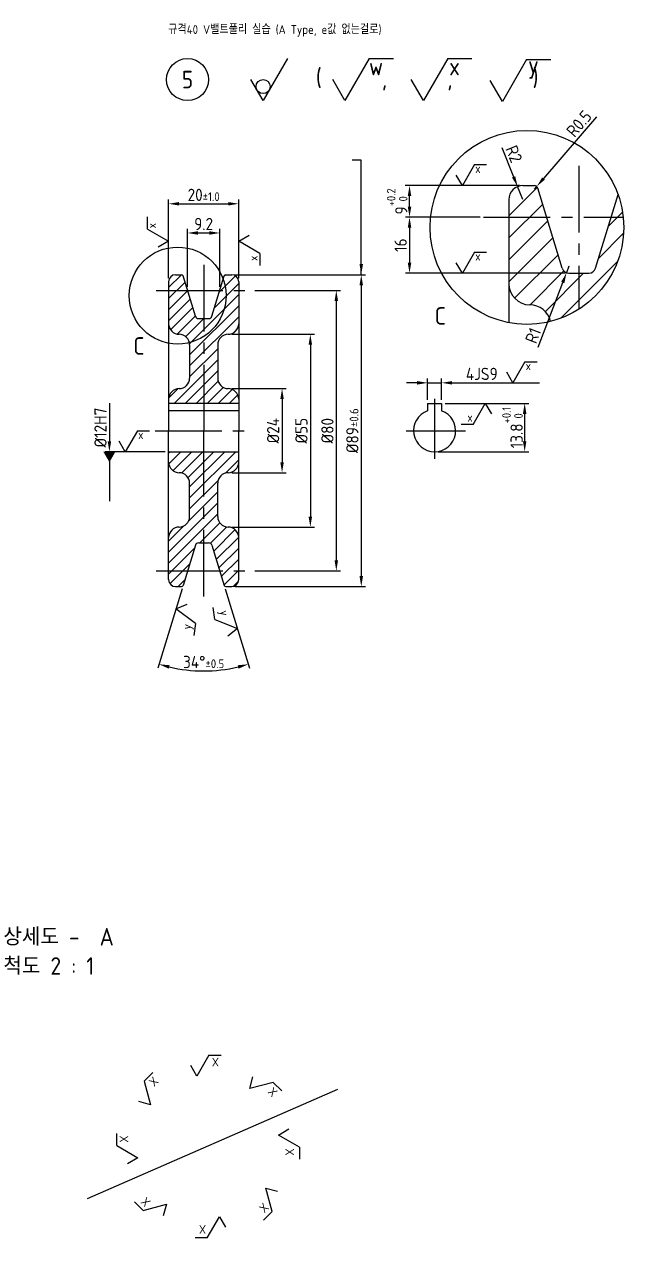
# Model space of a CAD drawing. Header units: millimetres. Extents: x 0 to 10991, y 0 to 768.
# Drawn here: x 3160.6 to 3331.8, y 72.3 to 418.5 of the extents above; entities that cross this region are included whole.
import ezdxf

# ---------------------------------------------------------------- set-up
doc = ezdxf.new("R2010")
doc.units = ezdxf.units.MM
doc.linetypes.add('CENTER2', pattern=[28.575, 19.05, -3.175, 3.175, -3.175])
for name, color, linetype in [('가는실선', 7, 'Continuous'), ('문자', 2, 'Continuous'), ('외형선', 3, 'Continuous'), ('중심선', 7, 'CENTER2')]:
    doc.layers.add(name, color=color, linetype=linetype)
doc.styles.get("Standard").update_dxf_attribs({"font": 'isocp.shx', "bigfont": 'whgtxt.shx'})
doc.dimstyles.new('ISO-25', dxfattribs={"dimtxt": 3.5, "dimasz": 3, "dimexe": 1.2, "dimexo": 1, "dimgap": 0.8, "dimtad": 1, "dimdec": 3, "dimdsep": 46, "dimtxsty": 'Standard', "dimcen": 0, "dimclrd": 7, "dimclre": 7, "dimclrt": 2, "dimadec": 0, "dimazin": 2, "dimtfac": 1, "dimtdec": 3, "dimtmove": 0, "dimatfit": 3, "dimfxl": 0, "dimlwd": -1, "dimlwe": -1, "dimarcsym": 0})

# ---------------------------------------------------------------- blocks, each defined once
blk = doc.blocks.new('*D154')
at = {"layer": 'Defpoints', "color": 0}
for p in [(3218.82, 314.58), (3218.82, 290.58), (3234.21, 290.58)]:
    blk.add_point(p, dxfattribs=at)
at = {"layer": '외형선', "color": 7}
for p, q in [((3219.82, 314.58), (3235.41, 314.58)), ((3234.21, 311.58), (3234.21, 293.58)), ((3219.82, 290.58), (3235.41, 290.58))]:
    blk.add_line(p, q, dxfattribs=at)
for points in [[(3233.71, 311.58), (3234.71, 311.58), (3234.21, 314.58)], [(3233.71, 293.58), (3234.71, 293.58), (3234.21, 290.58)]]:
    blk.add_solid(points, dxfattribs=at)
at = {"layer": '외형선', "color": 2, "insert": (3231.66, 302.58), "char_height": 3.5, "attachment_point": 5, "rotation": 90}
blk.add_mtext('%%C24', dxfattribs=at)
blk = doc.blocks.new('*D155')
at = {"layer": 'Defpoints', "color": 0}
for p in [(3218.82, 330.08), (3218.82, 275.08), (3242.29, 275.08)]:
    blk.add_point(p, dxfattribs=at)
at = {"layer": '외형선', "color": 7}
for p, q in [((3219.82, 330.08), (3243.49, 330.08)), ((3242.29, 327.08), (3242.29, 278.08)), ((3219.82, 275.08), (3243.49, 275.08))]:
    blk.add_line(p, q, dxfattribs=at)
for points in [[(3241.79, 327.08), (3242.79, 327.08), (3242.29, 330.08)], [(3241.79, 278.08), (3242.79, 278.08), (3242.29, 275.08)]]:
    blk.add_solid(points, dxfattribs=at)
at = {"layer": '외형선', "color": 2, "insert": (3239.74, 302.58), "char_height": 3.5, "attachment_point": 5, "rotation": 90}
blk.add_mtext('%%C55', dxfattribs=at)
blk = doc.blocks.new('*D156')
at = {"layer": 'Defpoints', "color": 0}
for p in [(3225.43, 342.58), (3225.43, 262.58), (3249.71, 262.58)]:
    blk.add_point(p, dxfattribs=at)
at = {"layer": '외형선', "color": 7}
for p, q in [((3226.43, 342.58), (3250.91, 342.58)), ((3249.71, 339.58), (3249.71, 265.58)), ((3226.43, 262.58), (3250.91, 262.58))]:
    blk.add_line(p, q, dxfattribs=at)
for points in [[(3249.21, 339.58), (3250.21, 339.58), (3249.71, 342.58)], [(3249.21, 265.58), (3250.21, 265.58), (3249.71, 262.58)]]:
    blk.add_solid(points, dxfattribs=at)
at = {"layer": '외형선', "color": 2, "insert": (3247.16, 302.58), "char_height": 3.5, "attachment_point": 5, "rotation": 90}
blk.add_mtext('%%C80', dxfattribs=at)
blk = doc.blocks.new('*D157')
at = {"layer": 'Defpoints', "color": 0}
for p in [(3219.82, 347.08), (3219.82, 258.08), (3256.83, 258.08)]:
    blk.add_point(p, dxfattribs=at)
at = {"layer": '외형선', "color": 7}
for p, q in [((3220.82, 347.08), (3258.03, 347.08)), ((3256.83, 344.08), (3256.83, 261.08)), ((3220.82, 258.08), (3258.03, 258.08))]:
    blk.add_line(p, q, dxfattribs=at)
for points in [[(3256.33, 344.08), (3257.33, 344.08), (3256.83, 347.08)], [(3256.33, 261.08), (3257.33, 261.08), (3256.83, 258.08)]]:
    blk.add_solid(points, dxfattribs=at)
at = {"layer": '외형선', "color": 2, "insert": (3254.28, 302.58), "char_height": 3.5, "attachment_point": 5, "rotation": 90}
blk.add_mtext('%%C89{\\H0.71429x;%%P0.6}', dxfattribs=at)
blk = doc.blocks.new('*D158')
at = {"layer": 'Defpoints', "color": 0}
for p in [(3279.79, 316.23), (3275.79, 310.38), (3279.79, 310.38)]:
    blk.add_point(p, dxfattribs=at)
at = {"layer": '외형선', "color": 7}
for p, q in [((3272.79, 316.23), (3269.79, 316.23)), ((3275.79, 311.38), (3275.79, 317.43)), ((3275.79, 316.23), (3279.79, 316.23)), ((3279.79, 311.38), (3279.79, 317.43)), ((3282.79, 316.23), (3296.74, 316.23))]:
    blk.add_line(p, q, dxfattribs=at)
for points in [[(3272.79, 316.73), (3272.79, 315.73), (3275.79, 316.23)], [(3282.79, 316.73), (3282.79, 315.73), (3279.79, 316.23)]]:
    blk.add_solid(points, dxfattribs=at)
at = {"layer": '외형선', "color": 2, "insert": (3291.26, 318.78), "char_height": 3.5, "attachment_point": 5}
blk.add_mtext('4JS9', dxfattribs=at)
blk = doc.blocks.new('*D159')
at = {"layer": 'Defpoints', "color": 0}
for p in [(3279.79, 310.38), (3277.79, 296.58), (3303.5, 296.58)]:
    blk.add_point(p, dxfattribs=at)
at = {"layer": '외형선', "color": 7}
for p, q in [((3280.79, 310.38), (3304.7, 310.38)), ((3303.5, 307.38), (3303.5, 299.58)), ((3278.79, 296.58), (3304.7, 296.58))]:
    blk.add_line(p, q, dxfattribs=at)
for points in [[(3303, 307.38), (3304, 307.38), (3303.5, 310.38)], [(3303, 299.58), (3304, 299.58), (3303.5, 296.58)]]:
    blk.add_solid(points, dxfattribs=at)
at = {"layer": '외형선', "color": 2, "insert": (3300.02, 303.48), "char_height": 3.5, "attachment_point": 5, "rotation": 90}
blk.add_mtext('13.8{\\H0.7x;\\S+0.1^  0;}', dxfattribs=at)
blk = doc.blocks.new('*D160')
at = {"layer": 'Defpoints', "color": 0}
for p in [(3209.45, 269.87), (3214.19, 269.87), (3205.96, 258.43), (3217.69, 258.43), (3207.52, 234.25)]:
    blk.add_point(p, dxfattribs=at)
at = {"layer": '외형선', "color": 7}
for p, q in [((3205.66, 257.48), (3198.73, 234.8)), ((3217.98, 257.48), (3224.92, 234.8))]:
    blk.add_line(p, q, dxfattribs=at)
blk.add_arc((3211.82, 277.63), 43.59, 256.9444, 283.0556, dxfattribs=at)
for points in [[(3201.85, 234.68), (3202.11, 235.65), (3199.08, 235.94)], [(3221.54, 235.65), (3221.8, 234.68), (3224.57, 235.94)]]:
    blk.add_solid(points, dxfattribs=at)
at = {"layer": '외형선', "color": 2, "insert": (3211.82, 236.59), "char_height": 3.5, "attachment_point": 5}
blk.add_mtext('34°{\\H0.71429x;%%P0.5}', dxfattribs=at)
blk = doc.blocks.new('*D161')
at = {"layer": 'Defpoints', "color": 0}
for p in [(3216.42, 358.99), (3207.22, 342.58), (3216.42, 342.58)]:
    blk.add_point(p, dxfattribs=at)
at = {"layer": '외형선', "color": 7}
for p, q in [((3207.22, 343.58), (3207.22, 360.19)), ((3216.42, 343.58), (3216.42, 360.19)), ((3210.22, 358.99), (3213.42, 358.99))]:
    blk.add_line(p, q, dxfattribs=at)
for points in [[(3210.22, 359.49), (3210.22, 358.49), (3207.22, 358.99)], [(3213.42, 359.49), (3213.42, 358.49), (3216.42, 358.99)]]:
    blk.add_solid(points, dxfattribs=at)
at = {"layer": '외형선', "color": 2, "insert": (3211.82, 361.54), "char_height": 3.5, "attachment_point": 5}
blk.add_mtext('9.2', dxfattribs=at)
blk = doc.blocks.new('*D162')
at = {"layer": 'Defpoints', "color": 0}
for p in [(3221.82, 367.31), (3201.82, 345.08), (3221.82, 345.08)]:
    blk.add_point(p, dxfattribs=at)
at = {"layer": '외형선', "color": 7}
for p, q in [((3201.82, 346.08), (3201.82, 368.51)), ((3204.82, 367.31), (3218.82, 367.31)), ((3221.82, 346.08), (3221.82, 368.51))]:
    blk.add_line(p, q, dxfattribs=at)
for points in [[(3204.82, 367.81), (3204.82, 366.81), (3201.82, 367.31)], [(3218.82, 367.81), (3218.82, 366.81), (3221.82, 367.31)]]:
    blk.add_solid(points, dxfattribs=at)
at = {"layer": '외형선', "color": 2, "insert": (3211.82, 369.86), "char_height": 3.5, "attachment_point": 5}
blk.add_mtext('20{\\H0.71429x;%%P1.0}', dxfattribs=at)
blk = doc.blocks.new('*D163')
at = {"layer": 'Defpoints', "color": 0}
for p in [(3301.48, 372.21), (3302.99, 368.5)]:
    blk.add_point(p, dxfattribs=at)
at = {"layer": '외형선', "color": 7}
for p, q in [((3296.94, 383.33), (3300.34, 374.98)), ((3302.99, 368.5), (3301.48, 372.21))]:
    blk.add_line(p, q, dxfattribs=at)
blk.add_solid([(3300.81, 375.17), (3299.88, 374.8), (3301.48, 372.21)], dxfattribs=at)
at = {"layer": '외형선', "color": 2, "insert": (3300.44, 381.51), "char_height": 3.5, "attachment_point": 5, "rotation": 292.2008}
blk.add_mtext('R2', dxfattribs=at)
blk = doc.blocks.new('*D164')
at = {"layer": 'Defpoints', "color": 0}
for p in [(3306.3, 371.5), (3306.95, 372.26)]:
    blk.add_point(p, dxfattribs=at)
at = {"layer": '외형선', "color": 7}
for p, q in [((3324.05, 392.1), (3308.91, 374.53)), ((3306.3, 371.5), (3306.95, 372.26))]:
    blk.add_line(p, q, dxfattribs=at)
blk.add_solid([(3308.53, 374.86), (3309.29, 374.21), (3306.95, 372.26)], dxfattribs=at)
at = {"layer": '외형선', "color": 2, "insert": (3319.03, 390.19), "char_height": 3.5, "attachment_point": 5, "rotation": 49.2445}
blk.add_mtext('R0.5', dxfattribs=at)
blk = doc.blocks.new('*D165')
at = {"layer": 'Defpoints', "color": 0}
for p in [(3315.45, 347.63), (3316.16, 349.5)]:
    blk.add_point(p, dxfattribs=at)
at = {"layer": '외형선', "color": 7}
for p, q in [((3316.16, 349.5), (3315.45, 347.63)), ((3307.38, 326.43), (3314.38, 344.83))]:
    blk.add_line(p, q, dxfattribs=at)
blk.add_solid([(3313.91, 345.01), (3314.85, 344.65), (3315.45, 347.63)], dxfattribs=at)
at = {"layer": '외형선', "color": 2, "insert": (3305.9, 329.72), "char_height": 3.5, "attachment_point": 5, "rotation": 69.1663}
blk.add_mtext('R1', dxfattribs=at)
blk = doc.blocks.new('*D166')
at = {"layer": 'Defpoints', "color": 0}
for p in [(3291.78, 363.5), (3270.62, 347.5), (3316.16, 347.5)]:
    blk.add_point(p, dxfattribs=at)
at = {"layer": '외형선', "color": 7}
for p, q in [((3290.78, 363.5), (3269.42, 363.5)), ((3270.62, 360.5), (3270.62, 350.5)), ((3315.16, 347.5), (3269.42, 347.5))]:
    blk.add_line(p, q, dxfattribs=at)
for points in [[(3270.12, 360.5), (3271.12, 360.5), (3270.62, 363.5)], [(3270.12, 350.5), (3271.12, 350.5), (3270.62, 347.5)]]:
    blk.add_solid(points, dxfattribs=at)
at = {"layer": '외형선', "color": 2, "insert": (3268.07, 355.5), "char_height": 3.5, "attachment_point": 5, "rotation": 90}
blk.add_mtext('16', dxfattribs=at)

msp = doc.modelspace()

# ---------------------------------------------------------------- hatches: boundary and pattern name
at = {"layer": '가는실선'}
h = msp.add_hatch(dxfattribs=at)
h.set_pattern_fill('ANSI31', color=256, scale=1.4)
h.set_pattern_definition([(45, (-3149.378, -370.3704), (-3.1430896, 3.1430896), [])])
h.paths.add_polyline_path([(3309.788, 363.5035), (3298.988, 363.5035), (3298.988, 344.5035, 0.41421356), (3304.988, 338.5035, -0.35437456), (3310.858, 333.7456, 0.08049116), (3318.988, 337.2408), (3318.988, 347.5035), (3316.1596, 347.5035, -0.32975055), (3314.247, 348.9187)])
h.paths.add_polyline_path([(3307.2528, 371.7959, 0.32975055), (3306.2965, 372.5035), (3302.988, 372.5035, 0.41421356), (3298.988, 368.5035), (3298.988, 363.5035), (3309.788, 363.5035)])
h.paths.add_polyline_path([(3331.8014, 360.5808, 0.02646813), (3331.6466, 363.5035), (3328.188, 363.5035), (3323.729, 348.9187, -0.32975055), (3321.8164, 347.5035), (3318.988, 347.5035), (3318.988, 337.2408, 0.25644295)])
h.paths.add_polyline_path([(3330.1624, 369.9614), (3328.188, 363.5035), (3331.6466, 363.5035, 0.06009821)])
h = msp.add_hatch(dxfattribs=at)
h.set_pattern_fill('ANSI31', color=256, scale=0.7)
h.set_pattern_definition([(45, (54.7984, 0), (-1.5715448, 1.5715448), [])])
h.paths.add_polyline_path([(3215.8234, 327.0794, -0.41421356), (3218.8234, 330.0794, 0.41421356), (3221.8234, 333.0794), (3221.8234, 342.5794), (3216.4234, 342.5794), (3214.1939, 335.287, -0.32975055), (3213.2376, 334.5794), (3211.8234, 334.5794), (3211.8234, 310.3794), (3221.8234, 310.3794), (3221.8234, 311.5794, 0.41421356), (3218.8234, 314.5794, -0.41421356), (3215.8234, 317.5794)])
h.paths.add_polyline_path([(3221.8234, 345.0794, 0.41421356), (3219.8234, 347.0794), (3218.1692, 347.0794, 0.32975055), (3217.691, 346.7256), (3216.4234, 342.5794), (3221.8234, 342.5794)])
h.paths.add_polyline_path([(3205.9558, 346.7256, 0.32975055), (3205.4776, 347.0794), (3203.8234, 347.0794, 0.41421356), (3201.8234, 345.0794), (3201.8234, 342.5794), (3207.2234, 342.5794)])
h.paths.add_polyline_path([(3207.2234, 342.5794), (3201.8234, 342.5794), (3201.8234, 333.0794, 0.41421356), (3204.8234, 330.0794, -0.41421356), (3207.8234, 327.0794), (3207.8234, 317.5794, -0.41421356), (3204.8234, 314.5794, 0.41421356), (3201.8234, 311.5794), (3201.8234, 310.3794), (3211.8234, 310.3794), (3211.8234, 334.5794), (3210.4092, 334.5794, -0.32975055), (3209.4529, 335.287)])
h.paths.add_polyline_path([(3211.8234, 296.5794), (3201.8234, 296.5794), (3201.8234, 293.5794, 0.41421356), (3204.8234, 290.5794, -0.41421356), (3207.8234, 287.5794), (3207.8234, 278.0794, -0.41421356), (3204.8234, 275.0794, 0.41421356), (3201.8234, 272.0794), (3201.8234, 262.5794), (3207.2234, 262.5794), (3209.4529, 269.8718, -0.32975055), (3210.4092, 270.5794), (3211.8234, 270.5794)])
h.paths.add_polyline_path([(3221.8234, 293.5794), (3221.8234, 296.5794), (3211.8234, 296.5794), (3211.8234, 270.5794), (3213.2376, 270.5794, -0.32975055), (3214.1939, 269.8718), (3216.4234, 262.5794), (3221.8234, 262.5794), (3221.8234, 272.0794, 0.41421356), (3218.8234, 275.0794, -0.41421356), (3215.8234, 278.0794), (3215.8234, 287.5794, -0.41421356), (3218.8234, 290.5794, 0.41421356)])
h.paths.add_polyline_path([(3207.2234, 262.5794), (3201.8234, 262.5794), (3201.8234, 260.0794, 0.41421356), (3203.8234, 258.0794), (3205.4776, 258.0794, 0.32975055), (3205.9558, 258.4332)])
h.paths.add_polyline_path([(3221.8234, 262.5794), (3216.4234, 262.5794), (3217.691, 258.4332, 0.32975055), (3218.1692, 258.0794), (3219.8234, 258.0794, 0.41421356), (3221.8234, 260.0794)])

# ---------------------------------------------------------------- linework, layer by layer
for p, q in [((3289.1673, 378.5035), (3285.7032, 372.5035)), ((3289.1673, 378.5035), (3292.6314, 378.5035)), ((3285.7032, 372.5035), (3283.9712, 375.5035)), ((3195.8234, 360.0905), (3195.8234, 363.5546)), ((3195.8234, 360.0905), (3201.8234, 356.6264)), ((3201.8234, 356.6264), (3198.8234, 354.8943)), ((3221.8234, 356.6264), (3224.8234, 358.3584)), ((3227.8234, 353.1623), (3221.8234, 356.6264)), ((3227.8234, 353.1623), (3227.8234, 349.6982)), ((3289.1673, 353.5035), (3285.7032, 347.5035)), ((3289.1673, 353.5035), (3292.6314, 353.5035)), ((3285.7032, 347.5035), (3283.9712, 350.5035)), ((3303.568, 322.2289), (3300.1038, 316.2289)), ((3303.568, 322.2289), (3307.0321, 322.2289)), ((3300.1038, 316.2289), (3298.3718, 319.2289)), ((3296.7377, 316.2289), (3307.7622, 316.2289)), ((3288.8029, 304.3794), (3292.267, 310.3794)), ((3292.267, 310.3794), (3293.9991, 307.3794)), ((3192.8824, 302.5794), (3189.4183, 296.5794)), ((3192.8824, 302.5794), (3196.3465, 302.5794)), ((3288.8029, 304.3794), (3285.3388, 304.3794)), ((3189.4183, 296.5794), (3187.6863, 299.5794)), ((3203.9067, 251.7311), (3207.0922, 253.0921)), ((3209.4497, 247.5746), (3203.9067, 251.7311)), ((3215.0248, 248.7272), (3214.5401, 252.1573)), ((3209.4497, 247.5746), (3209.0356, 244.1354)), ((3215.0248, 248.7272), (3221.4505, 246.1367)), ((3221.4505, 246.1367), (3218.7223, 244.0019)), ((3209.8521, 118.452), (3208.1201, 121.452)), ((3213.3162, 124.452), (3209.8521, 118.452)), ((3213.3162, 124.452), (3216.7804, 124.452)), ((3194.8206, 116.979), (3197.2701, 119.4285)), ((3224.9867, 114.8647), (3225.8833, 118.2107)), ((3194.8206, 116.979), (3196.6138, 110.2868)), ((3231.6789, 116.6578), (3224.9867, 114.8647)), ((3231.6789, 116.6578), (3234.1284, 114.2083)), ((3196.6138, 110.2868), (3193.2677, 111.1834)), ((3187.0264, 98.6164), (3187.0264, 102.0805)), ((3233.1519, 101.6263), (3236.1519, 103.3583)), ((3239.1519, 98.1622), (3233.1519, 101.6263)), ((3187.0264, 98.6164), (3193.0264, 95.1523)), ((3239.1519, 98.1622), (3239.1519, 94.6981)), ((3193.0264, 95.1523), (3190.0264, 93.4202)), ((3231.3577, 79.7995), (3229.5645, 86.4917)), ((3229.5645, 86.4917), (3232.9106, 85.5951)), ((3194.4994, 80.1207), (3192.0499, 82.5702)), ((3194.4994, 80.1207), (3201.1916, 81.9139)), ((3201.1916, 81.9139), (3200.295, 78.5678)), ((3231.3577, 79.7995), (3228.9082, 77.3501)), ((3212.862, 72.3265), (3216.3261, 78.3265)), ((3216.3261, 78.3265), (3218.0582, 75.3265)), ((3212.862, 72.3265), (3209.3979, 72.3265))]:
    msp.add_line(p, q, dxfattribs=at)
for centre, radius in [((3304.1375, 360.5808), 27.6639), ((3204.3981, 341.118), 13.832)]:
    msp.add_circle(centre, radius, dxfattribs=at)
at = {"layer": '문자'}
msp.add_circle((3207.2087, 402.7457), 6, dxfattribs=at)
at = {"layer": '외형선'}
for p, q in [((3235.7243, 408.7457), (3228.7961, 396.7457)), ((3259.1052, 408.7457), (3252.177, 396.7457)), ((3259.1052, 408.7457), (3266.0334, 408.7457)), ((3281.5227, 408.7457), (3274.5945, 396.7457)), ((3281.5227, 408.7457), (3288.4509, 408.7457)), ((3304.0619, 408.5004), (3297.1337, 396.5004)), ((3304.0619, 408.5004), (3310.9901, 408.5004)), ((3228.7961, 396.7457), (3225.332, 402.7457)), ((3252.177, 396.7457), (3248.7129, 402.7457)), ((3274.5945, 396.7457), (3271.1304, 402.7457)), ((3297.1337, 396.5004), (3293.6696, 402.5004)), ((3302.988, 372.5035), (3306.2965, 372.5035)), ((3314.247, 348.9187), (3307.2528, 371.7959)), ((3298.988, 368.5035), (3298.988, 333.4004)), ((3323.729, 348.9187), (3330.1624, 369.9614)), ((3203.8234, 347.0794), (3205.4776, 347.0794)), ((3209.4529, 335.287), (3205.9558, 346.7256)), ((3214.1939, 335.287), (3217.691, 346.7256)), ((3218.1692, 347.0794), (3219.8234, 347.0794)), ((3316.1596, 347.5035), (3321.8164, 347.5035)), ((3201.8234, 345.0794), (3201.8234, 302.5794)), ((3221.8234, 345.0794), (3221.8234, 302.5794)), ((3210.4092, 334.5794), (3213.2376, 334.5794)), ((3207.8234, 327.0794), (3207.8234, 317.5794)), ((3215.8234, 327.0794), (3215.8234, 317.5794)), ((3221.8234, 310.3794), (3201.8234, 310.3794)), ((3221.8234, 308.2363), (3201.8234, 308.2363)), ((3275.7871, 310.3794), (3279.7871, 310.3794)), ((3275.7871, 310.3794), (3275.7871, 308.2363)), ((3279.7871, 310.3794), (3279.7871, 308.2363)), ((3201.8234, 260.0794), (3201.8234, 302.5794)), ((3221.8234, 260.0794), (3221.8234, 302.5794)), ((3201.8234, 296.5794), (3221.8234, 296.5794)), ((3207.8234, 278.0794), (3207.8234, 287.5794)), ((3215.8234, 278.0794), (3215.8234, 287.5794)), ((3210.4092, 270.5794), (3213.2376, 270.5794)), ((3209.4529, 269.8718), (3205.9558, 258.4332)), ((3214.1939, 269.8718), (3217.691, 258.4332)), ((3203.8234, 258.0794), (3205.4776, 258.0794)), ((3218.1692, 258.0794), (3219.8234, 258.0794)), ((3178.6881, 83.5317), (3250.1718, 114.6724))]:
    msp.add_line(p, q, dxfattribs=at)
at = {"layer": '외형선', "color": 7}
for p, q in [((3301.988, 372.5035), (3269.4184, 372.5035)), ((3270.6184, 366.5035), (3270.6184, 369.5035)), ((3184.9026, 310.4386), (3184.9026, 299.5794)), ((3200.8234, 296.5794), (3183.7026, 296.5794))]:
    msp.add_line(p, q, dxfattribs=at)
at = {"layer": '외형선'}
msp.add_circle((3228.7961, 400.7457), 2, dxfattribs=at)
for centre, radius, start, end in [((3302.988, 368.5035), 4, 90, 180), ((3306.2965, 371.5035), 1, 17, 90), ((3203.8234, 345.0794), 2, 90, 180), ((3205.4776, 346.5794), 0.5, 17, 90), ((3218.1692, 346.5794), 0.5, 90, 163), ((3219.8234, 345.0794), 2, 0, 90), ((3316.1596, 349.5035), 2, 197, 270), ((3321.8164, 349.5035), 2, 270, 343), ((3304.988, 344.5035), 6, 180, 270), ((3304.988, 332.5035), 6, 11.947873, 90), ((3204.8234, 333.0794), 3, 180, 270), ((3210.4092, 335.5794), 1, 197, 270), ((3213.2376, 335.5794), 1, 270, 343), ((3218.8234, 333.0794), 3, 270, 0), ((3204.8234, 327.0794), 3, 360, 90), ((3218.8234, 327.0794), 3, 90, 180), ((3204.8234, 317.5794), 3, 270, 360), ((3218.8234, 317.5794), 3, 180, 270), ((3204.8234, 311.5794), 3, 90, 180), ((3218.8234, 311.5794), 3, 0, 90), ((3277.7871, 302.5794), 6, 109.471221, 70.528779), ((3204.8234, 293.5794), 3, 180, 270), ((3218.8234, 293.5794), 3, 270, 0), ((3204.8234, 287.5794), 3, 0, 90), ((3218.8234, 287.5794), 3, 90, 180), ((3204.8234, 278.0794), 3, 270, 0), ((3218.8234, 278.0794), 3, 180, 270), ((3204.8234, 272.0794), 3, 90, 180), ((3218.8234, 272.0794), 3, 0, 90), ((3210.4092, 269.5794), 1, 90, 163), ((3213.2376, 269.5794), 1, 17, 90), ((3203.8234, 260.0794), 2, 180, 270), ((3219.8234, 260.0794), 2, 270, 0), ((3205.4776, 258.5794), 0.5, 270, 343), ((3218.1692, 258.5794), 0.5, 197, 270)]:
    msp.add_arc(centre, radius, start, end, dxfattribs=at)
at = {"layer": '외형선', "color": 7}
for points in [[(3270.1184, 369.5035), (3271.1184, 369.5035), (3270.6184, 372.5035)], [(3270.1184, 366.5035), (3271.1184, 366.5035), (3270.6184, 363.5035)], [(3184.4026, 299.5794), (3185.4026, 299.5794), (3184.9026, 296.5794)]]:
    msp.add_solid(points, dxfattribs=at)
at = {"layer": '중심선'}
for p, q in [((3318.988, 378.1793), (3318.988, 337.2408)), ((3291.7774, 363.5035), (3331.6466, 363.5035)), ((3211.8234, 349.9173), (3211.8234, 302.5794)), ((3198.2181, 342.5794), (3225.4287, 342.5794)), ((3277.7871, 311.7029), (3277.7871, 294.5326)), ((3197.9623, 302.5794), (3225.4819, 302.5794)), ((3211.8234, 255.2415), (3211.8234, 302.5794)), ((3269.6196, 302.5794), (3286.6057, 302.5794)), ((3198.2181, 262.5794), (3225.4287, 262.5794))]:
    msp.add_line(p, q, dxfattribs=at)

# ---------------------------------------------------------------- texts
at = {"layer": '가는실선', "char_height": 2.5}
for s, width, insert, attachment_point in [('x', 5.131377, (3290.1382, 377.3685), 5), ('x', 5.131377, (3290.1382, 352.3685), 5), ('x', 5.131377, (3304.5388, 321.0939), 5), ('x', 5.131377, (3287.8834, 306.3949), 5), ('x', 5.131377, (3193.8533, 301.4444), 5), ('X', 5.28363, (3214.154, 123.6846), 1), ('X', 5.28363, (3210.4877, 75.951), 1)]:
    msp.add_mtext_dynamic_manual_height_columns(s, width=width, gutter_width=12.5, heights=[0], dxfattribs=dict(at, insert=insert, attachment_point=attachment_point))
for s, width, insert, attachment_point, rotation in [('x', 5.131377, (3196.9584, 361.0613), 5, 90), ('x', 5.131377, (3225.9818, 351.751), 5, 90), ('y', 5.131377, (3217.4029, 250.5017), 5, 278.042656), ('y', 5.131377, (3207.3659, 246.6086), 5, 83.135377), ('X', 5.28363, (3195.9556, 117.0287), 1, 45), ('X', 5.28363, (3231.7286, 115.5228), 1, 315), ('X', 5.28363, (3187.7938, 99.4541), 1, 90), ('X', 5.28363, (3235.1408, 95.7629), 1, 90), ('X', 5.28363, (3195.4098, 84.1007), 1, 315), ('X', 5.28363, (3227.4083, 81.0119), 1, 45)]:
    msp.add_mtext_dynamic_manual_height_columns(s, width=width, gutter_width=12.5, heights=[0], dxfattribs=dict(at, insert=insert, attachment_point=attachment_point, rotation=rotation))
at = {"layer": '문자', "attachment_point": 1}
for s, width, insert, char_height in [('규격40 V밸트풀리 실습 (A Type, e값 없는걸로)', 87.91333, (3201.7005, 418.269), 2.5), ('C', 14.513694, (3277.7807, 337.8331), 5), ('C', 14.513694, (3191.6955, 329.2597), 5), ('상세도 -  A\\P척도 2 : 1', 82.039066, (3154.6137, 160.6879), 5)]:
    msp.add_mtext_dynamic_manual_height_columns(s, width=width, gutter_width=12.5, heights=[0], dxfattribs=dict(at, insert=insert, char_height=char_height))
at = {"layer": '외형선', "char_height": 5}
for s, width, insert, attachment_point in [('5', 10.262755, (3207.2087, 402.7457), 5), ('(      ,      ,        )', 76.996243, (3243.8603, 402.7457), 4), ('w', 10.262755, (3261.0468, 406.4757), 5), ('x', 10.262755, (3283.4644, 406.4757), 5), ('y', 10.262755, (3306.0036, 406.2304), 5)]:
    msp.add_mtext_dynamic_manual_height_columns(s, width=width, gutter_width=25, heights=[0], dxfattribs=dict(at, insert=insert, attachment_point=attachment_point))
at = {"layer": '외형선', "color": 2, "char_height": 3.5, "attachment_point": 5, "rotation": 90}
for s, insert in [('9{\\H0.7x;\\S+0.2^  0;}', (3267.0814, 368.0035)), ('%%C12H7', (3182.3522, 303.4794))]:
    msp.add_mtext(s, dxfattribs=dict(at, insert=insert))

# ---------------------------------------------------------------- dimensions: what is measured, and where the dimension line sits
at = {"layer": '외형선'}
for center, mpoint, text, picture, middle in [((3306.2965, 371.5035), (3306.9493, 372.261), 'R0.5', '*D164', (3320.963, 388.5215)), ((3316.1596, 349.5035), (3315.4483, 347.6343), 'R1', '*D165', (3308.2863, 328.8135))]:
    dim = msp.add_radius_dim(center=center, mpoint=mpoint, text=text, dimstyle='ISO-25', dxfattribs=at)
    dim.commit()
    dim.dimension.update_dxf_attribs({"geometry": picture, "text_midpoint": middle, "dimtype": 164})
dim = msp.add_radius_dim(center=(3302.988, 368.5035), mpoint=(3301.4766, 372.207), text='R2', dimstyle='ISO-25', dxfattribs=at)
dim.commit()
dim.dimension.update_dxf_attribs({"geometry": '*D163', "text_midpoint": (3300.4353, 381.5081)})
for base, p1, p2, text, picture, middle in [((3221.8234, 367.3123), (3201.8234, 345.0794), (3221.8234, 345.0794), '<>{\\H0.71429x;%%P1.0}', '*D162', (3211.8234, 369.8627)), ((3279.7871, 316.2289), (3275.7871, 310.3794), (3279.7871, 310.3794), '<>JS9', '*D158', (3291.2624, 318.7789))]:
    dim = msp.add_linear_dim(base=base, p1=p1, p2=p2, text=text, dimstyle='ISO-25', dxfattribs=at)
    dim.commit()
    dim.dimension.update_dxf_attribs({"geometry": picture, "text_midpoint": middle})
dim = msp.add_linear_dim(base=(3216.4234, 358.9853), p1=(3207.2234, 342.5794), p2=(3216.4234, 342.5794), dimstyle='ISO-25', dxfattribs=at)
dim.commit()
dim.dimension.update_dxf_attribs({"geometry": '*D161', "text_midpoint": (3211.8234, 361.5365)})
dim = msp.add_linear_dim(base=(3270.6184, 347.5035), p1=(3291.7774, 363.5035), p2=(3316.1596, 347.5035), angle=90, dimstyle='ISO-25', dxfattribs=at)
dim.commit()
dim.dimension.update_dxf_attribs({"geometry": '*D166', "text_midpoint": (3268.0684, 355.5035)})
for base, p1, p2, text, picture, middle in [((3256.8281, 258.0794), (3219.8234, 347.0794), (3219.8234, 258.0794), '%%C<>{\\H0.71429x;%%P0.6}', '*D157', (3254.2781, 302.5794)), ((3249.7087, 262.5794), (3225.4287, 342.5794), (3225.4287, 262.5794), '%%C<>', '*D156', (3247.1587, 302.5794)), ((3242.2905, 275.0794), (3218.8234, 330.0794), (3218.8234, 275.0794), '%%C<>', '*D155', (3239.7405, 302.5794)), ((3234.2102, 290.5794), (3218.8234, 314.5794), (3218.8234, 290.5794), '%%C<>', '*D154', (3231.6599, 302.5794))]:
    dim = msp.add_linear_dim(base=base, p1=p1, p2=p2, angle=90, text=text, dimstyle='ISO-25', dxfattribs=at)
    dim.commit()
    dim.dimension.update_dxf_attribs({"geometry": picture, "text_midpoint": middle})
dim = msp.add_linear_dim(base=(3303.5008, 296.5794), p1=(3279.7871, 310.3794), p2=(3277.7871, 296.5794), angle=90, text='<>{\\H0.7x;\\S+0.1^  0;}', dimstyle='ISO-25', dxfattribs=at)
dim.commit()
dim.dimension.update_dxf_attribs({"geometry": '*D159', "text_midpoint": (3303.5008, 303.4794), "dimtype": 160})
dim = msp.add_angular_dim_2l(base=(3207.5197, 234.2525), line1=((3214.1939, 269.8718), (3217.691, 258.4332)), line2=((3209.4529, 269.8718), (3205.9558, 258.4332)), text='<>{\\H0.71429x;%%P0.5}', dimstyle='ISO-25', dxfattribs=at)
dim.commit()
dim.dimension.update_dxf_attribs({"geometry": '*D160', "text_midpoint": (3211.8234, 236.5895)})

# ---------------------------------------------------------------- leaders
for points, override in [([(3256.8242, 347.0923), (3256.8242, 379.7281), (3254.2532, 379.7281)], {"dimgap": 0.8, "dimtad": 1}), ([(3184.9026, 296.5794), (3184.9026, 282.5149)], {"dimgap": 0.8, "dimtad": 1, "dimldrblk": 'DatumFilled'})]:
    msp.add_leader(points, dimstyle='ISO-25', override=override, dxfattribs=at)

doc.saveas('drawing.dxf')
